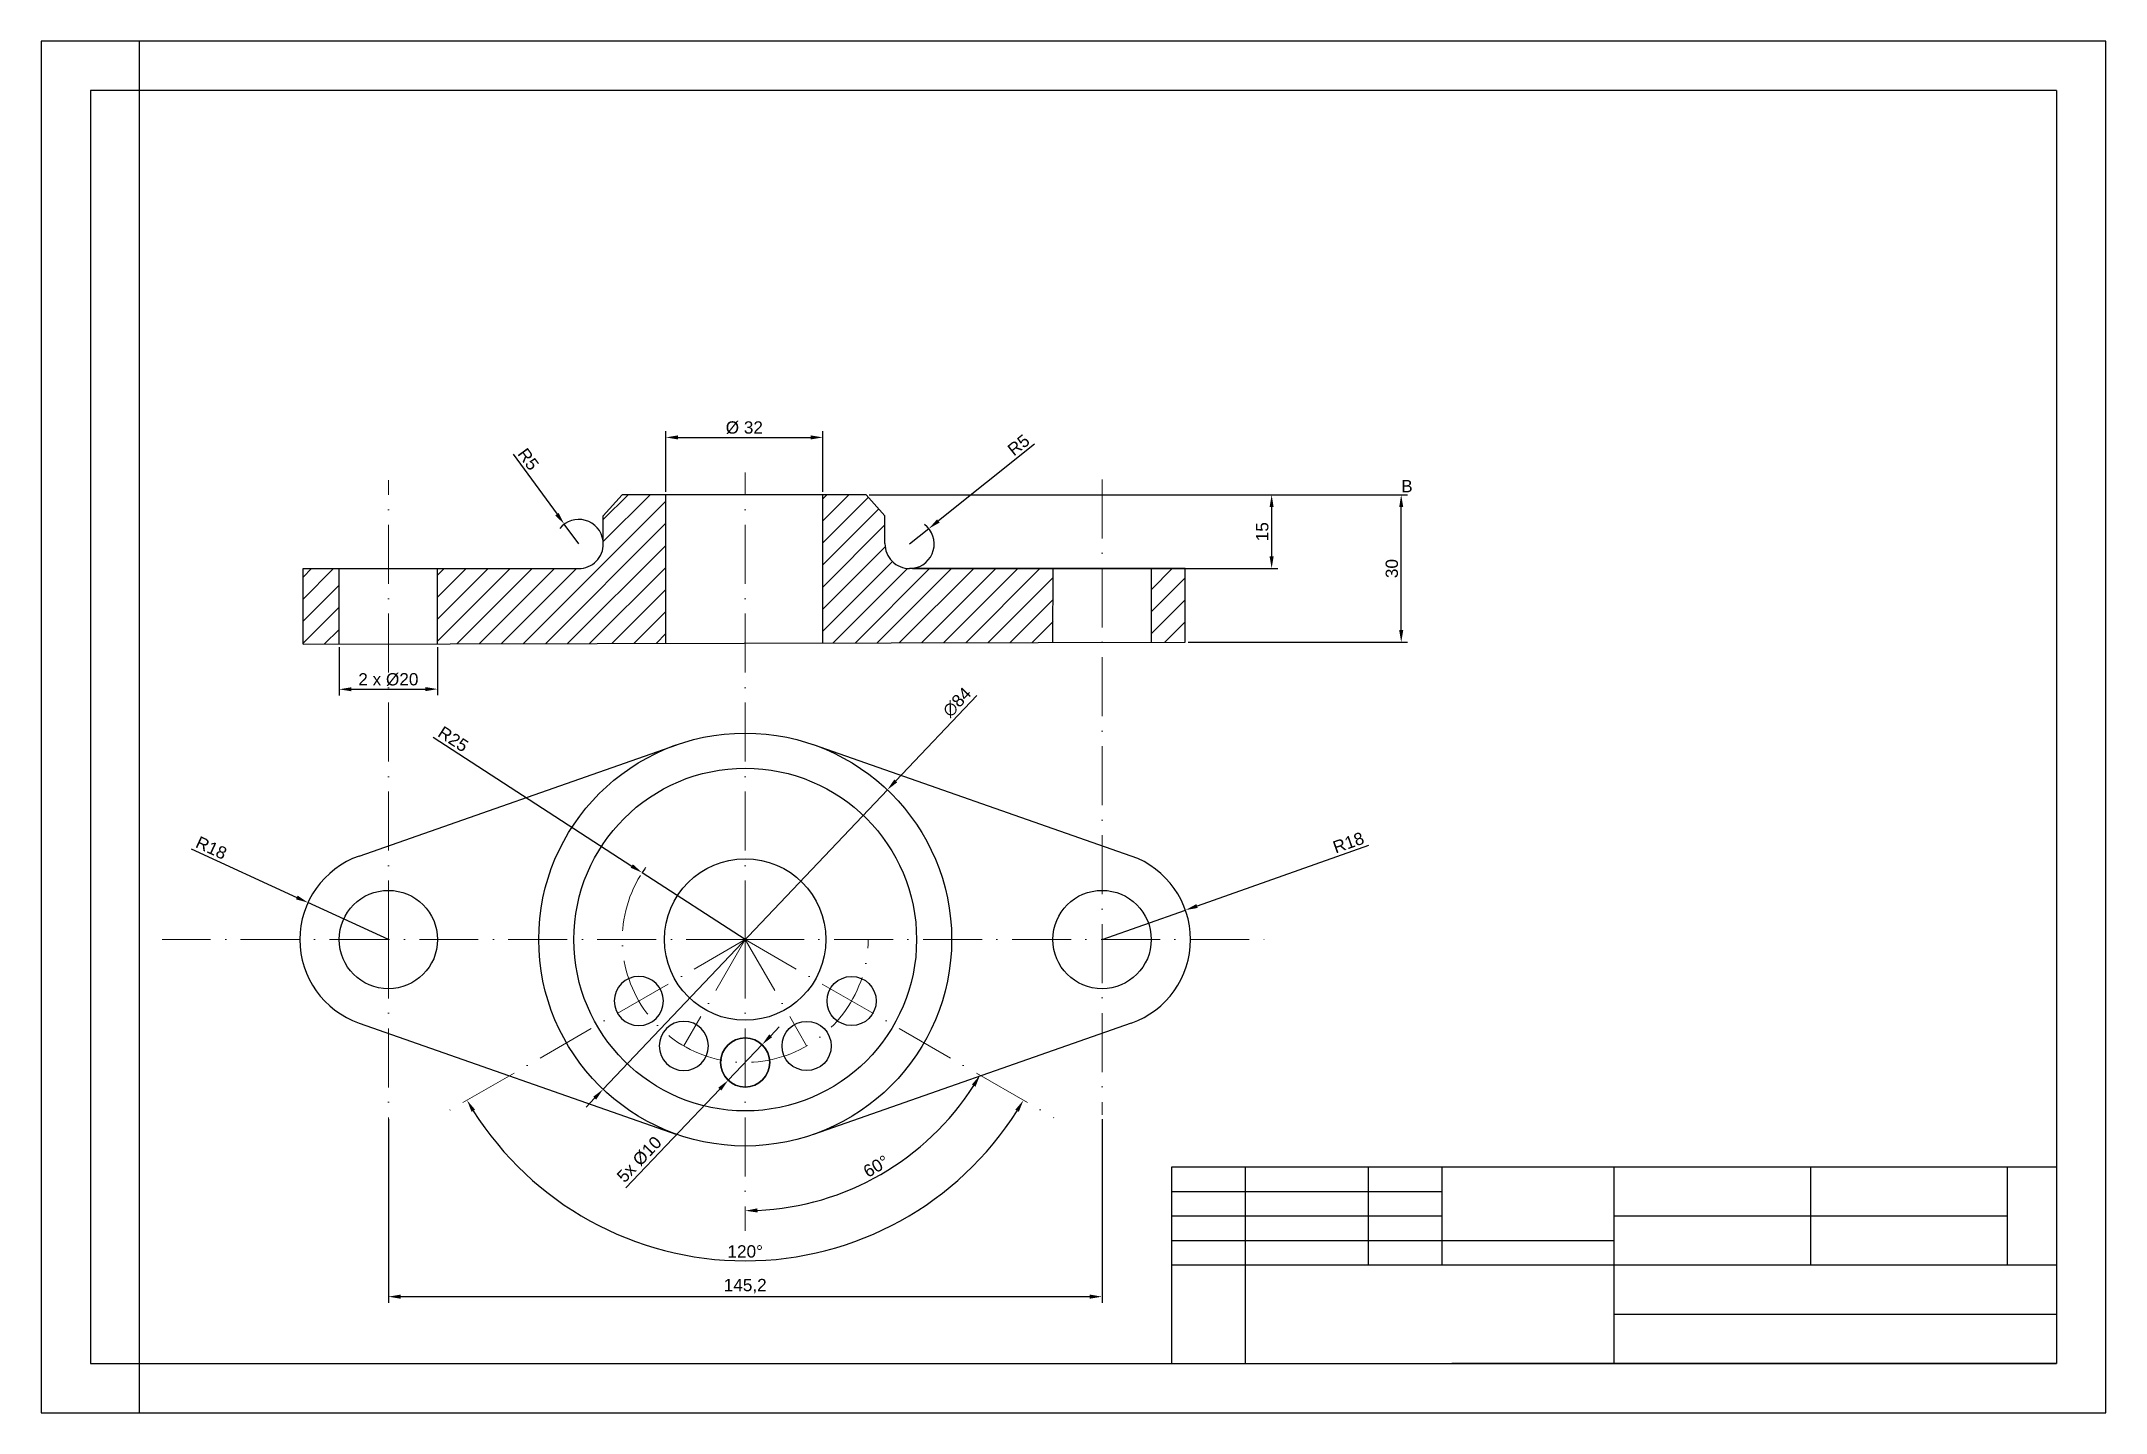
# Model space of a CAD drawing. Header units: millimetres. Extents: x 0 to 420, y 0 to 279.
import ezdxf

# ---------------------------------------------------------------- set-up
doc = ezdxf.new("R2010")
doc.units = ezdxf.units.MM
doc.linetypes.add('ACAD_ISO10W100', pattern=[18, 12, -3, 0, -3])
for name, color, linetype, lineweight, true_color in [('Axe', 7, 'ACAD_ISO10W100', 18, 0xff0a0a), ('Cote', 7, 'Continuous', 18, 0x05c1ff), ('Hasur', 7, 'Continuous', 18, 0xd600d6)]:
    doc.layers.add(name, color=color, linetype=linetype, lineweight=lineweight, true_color=true_color)
doc.styles.get("Standard").update_dxf_attribs({"font": 'arial.ttf'})
doc.dimstyles.new('ISO-25', dxfattribs={"dimtxt": 2.5, "dimasz": 2.5, "dimexe": 1.25, "dimexo": 0.625, "dimtad": 1, "dimtxsty": 'Standard', "dimcen": 2.5, "dimadec": 0, "dimazin": 0, "dimtfac": 1, "dimtmove": 0, "dimatfit": 3, "dimfxl": 1, "dimarcsym": 0})

# ---------------------------------------------------------------- blocks, each defined once
blk = doc.blocks.new('*U1')
blk.add_circle((0, 0), 5)
blk = doc.blocks.new('*U2')
at = {"color": 0, "linetype": 'ByBlock', "lineweight": -2, "transparency": 16777216}
for p, rotation in [((219.99, 142.76), 59.99999999999997), ((210.84, 133.61), 30)]:
    blk.add_blockref('*U1', p, dxfattribs=dict(at, rotation=rotation))
blk.add_blockref('*U1', (198.34, 130.26), dxfattribs=at)
blk = doc.blocks.new('*U3')
blk.add_circle((0, 0), 5)
blk = doc.blocks.new('*U4')
at = {"color": 0, "linetype": 'ByBlock', "lineweight": -2, "transparency": 16777216}
for p, rotation in [((219.99, 142.76), 59.99999999999997), ((210.84, 133.61), 30)]:
    blk.add_blockref('*U3', p, dxfattribs=dict(at, rotation=rotation))
blk.add_blockref('*U3', (198.34, 130.26), dxfattribs=at)
blk = doc.blocks.new('*D5')
at = {"layer": 'Cote', "color": 0, "lineweight": -2, "transparency": 16777216}
blk.add_arc((143.21, 96.26), 55.17, 272.5967, 327.4033, dxfattribs=at)
at = {"layer": 'Cote', "color": 0, "transparency": 16777216}
for points in [[(189.33, 66.76), (190.05, 66.32), (190.99, 68.68)], [(145.72, 40.73), (145.7, 41.57), (143.21, 41.09)]]:
    blk.add_solid(points, dxfattribs=at)
at = {"layer": 'Defpoints', "color": 0, "transparency": 16777216}
for p in [(143.21, 96.26), (143.21, 96.26), (206.02, 60), (162.08, 44.42), (143.21, 37.01)]:
    blk.add_point(p, dxfattribs=at)
at = {"layer": 'Cote', "color": 0, "transparency": 16777216, "insert": (169.84, 50.13), "char_height": 2.5, "attachment_point": 5, "rotation": 30}
blk.add_mtext('60°', dxfattribs=at)
blk = doc.blocks.new('*D6')
at = {"layer": 'Cote', "color": 0, "lineweight": -2, "transparency": 16777216}
blk.add_arc((143.21, 96.26), 65.36, 212.1916, 327.8084, dxfattribs=at)
at = {"layer": 'Cote', "color": 0, "transparency": 16777216}
for points in [[(87.54, 61.22), (88.25, 61.65), (86.61, 63.58)], [(198.17, 61.65), (198.88, 61.22), (199.82, 63.58)]]:
    blk.add_solid(points, dxfattribs=at)
at = {"layer": 'Defpoints', "color": 0, "transparency": 16777216}
for p in [(143.21, 96.26), (143.21, 96.26), (81.65, 60.72), (206.02, 60), (120.86, 34.84)]:
    blk.add_point(p, dxfattribs=at)
at = {"layer": 'Cote', "color": 0, "transparency": 16777216, "insert": (143.21, 32.8), "char_height": 2.5, "attachment_point": 5}
blk.add_mtext('120°', dxfattribs=at)
blk = doc.blocks.new('*D7')
at = {"layer": 'Cote', "color": 0, "lineweight": -2, "transparency": 16777216}
for p, q in [((190.33, 145.91), (173.85, 128.54)), ((114.3, 65.8), (172.13, 126.72)), ((112.58, 63.98), (110.86, 62.17))]:
    blk.add_line(p, q, dxfattribs=at)
at = {"layer": 'Cote', "color": 0, "transparency": 16777216}
for points in [[(173.54, 128.82), (174.15, 128.25), (172.13, 126.72)], [(112.28, 64.27), (112.88, 63.7), (114.3, 65.8)]]:
    blk.add_solid(points, dxfattribs=at)
at = {"layer": 'Defpoints', "color": 0, "transparency": 16777216}
for p in [(172.13, 126.72), (114.3, 65.8)]:
    blk.add_point(p, dxfattribs=at)
at = {"layer": 'Cote', "color": 0, "transparency": 16777216, "insert": (186.31, 144.53), "char_height": 2.5, "attachment_point": 5, "rotation": 46.4959}
blk.add_mtext('∅84', dxfattribs=at)
blk = doc.blocks.new('*D8')
at = {"layer": 'Cote', "color": 0, "lineweight": -2, "transparency": 16777216}
for p, q in [((70.61, 59.7), (70.61, 22.36)), ((215.81, 59.7), (215.81, 22.36)), ((73.11, 23.61), (213.31, 23.61))]:
    blk.add_line(p, q, dxfattribs=at)
at = {"layer": 'Cote', "color": 0, "transparency": 16777216}
for points in [[(73.11, 24.03), (73.11, 23.19), (70.61, 23.61)], [(213.31, 24.03), (213.31, 23.19), (215.81, 23.61)]]:
    blk.add_solid(points, dxfattribs=at)
at = {"layer": 'Defpoints', "color": 0, "transparency": 16777216}
for p in [(70.61, 60.33), (215.81, 60.33), (215.81, 23.61)]:
    blk.add_point(p, dxfattribs=at)
at = {"layer": 'Cote', "color": 0, "transparency": 16777216, "insert": (143.21, 25.74), "char_height": 2.5, "attachment_point": 5}
blk.add_mtext('145,2', dxfattribs=at)
blk = doc.blocks.new('*D9')
at = {"layer": 'Cote', "color": 0, "lineweight": -2, "transparency": 16777216}
for p, q in [((148.39, 76.69), (150.11, 78.5)), ((146.66, 74.88), (139.76, 67.64)), ((118.89, 45.75), (138.04, 65.83))]:
    blk.add_line(p, q, dxfattribs=at)
at = {"layer": 'Cote', "color": 0, "transparency": 16777216}
for points in [[(148.09, 76.97), (148.69, 76.4), (146.66, 74.88)], [(137.73, 66.12), (138.34, 65.54), (139.76, 67.64)]]:
    blk.add_solid(points, dxfattribs=at)
at = {"layer": 'Defpoints', "color": 0, "transparency": 16777216}
for p in [(146.66, 74.88), (139.76, 67.64)]:
    blk.add_point(p, dxfattribs=at)
at = {"layer": 'Cote', "color": 0, "transparency": 16777216, "insert": (121.67, 51.53), "char_height": 2.5, "attachment_point": 5, "rotation": 46.361}
blk.add_mtext('5x %%c10', dxfattribs=at)
blk = doc.blocks.new('*D10')
at = {"layer": 'Cote', "color": 0, "lineweight": -2, "transparency": 16777216}
for p, q in [((79.74, 137.41), (120.14, 111.22)), ((143.21, 96.26), (122.24, 109.86))]:
    blk.add_line(p, q, dxfattribs=at)
blk.add_arc((143.21, 96.26), 25, 144.1764, 147.064, dxfattribs=at)
at = {"layer": 'Cote', "color": 0, "transparency": 16777216}
blk.add_solid([(120.36, 111.57), (119.91, 110.87), (122.24, 109.86)], dxfattribs=at)
at = {"layer": 'Defpoints', "color": 0, "transparency": 16777216}
for p in [(122.24, 109.86), (143.21, 96.26)]:
    blk.add_point(p, dxfattribs=at)
at = {"layer": 'Cote', "color": 0, "transparency": 16777216, "insert": (83.81, 137.04), "char_height": 2.5, "attachment_point": 5, "rotation": 327.0412}
blk.add_mtext('R25', dxfattribs=at)
blk = doc.blocks.new('*D11')
at = {"layer": 'Cote', "color": 0, "lineweight": -2, "transparency": 16777216}
for p, q in [((30.52, 114.69), (51.99, 104.82)), ((70.61, 96.26), (54.26, 103.78))]:
    blk.add_line(p, q, dxfattribs=at)
at = {"layer": 'Cote', "color": 0, "transparency": 16777216}
blk.add_solid([(52.16, 105.2), (51.81, 104.44), (54.26, 103.78)], dxfattribs=at)
at = {"layer": 'Defpoints', "color": 0, "transparency": 16777216}
for p in [(54.26, 103.78), (70.61, 96.26)]:
    blk.add_point(p, dxfattribs=at)
at = {"layer": 'Cote', "color": 0, "transparency": 16777216, "insert": (34.6, 114.91), "char_height": 2.5, "attachment_point": 5, "rotation": 335.314}
blk.add_mtext('R18', dxfattribs=at)
blk = doc.blocks.new('*D12')
at = {"layer": 'Cote', "color": 0, "lineweight": -2, "transparency": 16777216}
for p, q in [((269.99, 115.38), (235.14, 103.08)), ((215.81, 96.26), (232.78, 102.25))]:
    blk.add_line(p, q, dxfattribs=at)
at = {"layer": 'Cote', "color": 0, "transparency": 16777216}
blk.add_solid([(235, 103.47), (235.28, 102.69), (232.78, 102.25)], dxfattribs=at)
at = {"layer": 'Defpoints', "color": 0, "transparency": 16777216}
for p in [(232.78, 102.25), (215.81, 96.26)]:
    blk.add_point(p, dxfattribs=at)
at = {"layer": 'Cote', "color": 0, "transparency": 16777216, "insert": (265.94, 115.97), "char_height": 2.5, "attachment_point": 5, "rotation": 19.4388}
blk.add_mtext('R18', dxfattribs=at)
blk = doc.blocks.new('*D13')
at = {"layer": 'Cote', "color": 0, "lineweight": -2, "transparency": 16777216}
for p, q in [((168.46, 186.73), (251.56, 186.73)), ((250.31, 184.23), (250.31, 174.23)), ((177.27, 171.73), (251.56, 171.73))]:
    blk.add_line(p, q, dxfattribs=at)
at = {"layer": 'Cote', "color": 0, "transparency": 16777216}
for points in [[(249.89, 184.23), (250.72, 184.23), (250.31, 186.73)], [(249.89, 174.23), (250.72, 174.23), (250.31, 171.73)]]:
    blk.add_solid(points, dxfattribs=at)
at = {"layer": 'Defpoints', "color": 0, "transparency": 16777216}
for p in [(167.83, 186.73), (176.65, 171.73), (250.31, 171.73)]:
    blk.add_point(p, dxfattribs=at)
at = {"layer": 'Cote', "color": 0, "transparency": 16777216, "insert": (248.41, 179.23), "char_height": 2.5, "attachment_point": 5, "rotation": 90}
blk.add_mtext('15', dxfattribs=at)
blk = doc.blocks.new('*D14')
at = {"layer": 'Cote', "color": 0, "lineweight": -2, "transparency": 16777216}
for p, q in [((233.35, 186.73), (277.92, 186.73)), ((276.67, 159.23), (276.67, 184.23)), ((233.35, 156.73), (277.92, 156.73))]:
    blk.add_line(p, q, dxfattribs=at)
at = {"layer": 'Cote', "color": 0, "transparency": 16777216}
for points in [[(276.26, 184.23), (277.09, 184.23), (276.67, 186.73)], [(276.26, 159.23), (277.09, 159.23), (276.67, 156.73)]]:
    blk.add_solid(points, dxfattribs=at)
at = {"layer": 'Defpoints', "color": 0, "transparency": 16777216}
for p in [(232.73, 186.73), (276.67, 186.73), (232.73, 156.73)]:
    blk.add_point(p, dxfattribs=at)
at = {"layer": 'Cote', "color": 0, "transparency": 16777216, "insert": (274.77, 171.73), "char_height": 2.5, "attachment_point": 5, "rotation": 90}
blk.add_mtext('30', dxfattribs=at)
blk = doc.blocks.new('*D15')
at = {"layer": 'Cote', "color": 0, "lineweight": -2, "transparency": 16777216}
for p, q in [((202.08, 197.03), (182.51, 181.41)), ((176.65, 176.73), (180.56, 179.85))]:
    blk.add_line(p, q, dxfattribs=at)
blk.add_arc((176.65, 176.73), 5, 277.162, 52.9119, dxfattribs=at)
at = {"layer": 'Cote', "color": 0, "transparency": 16777216}
blk.add_solid([(182.25, 181.74), (182.77, 181.09), (180.56, 179.85)], dxfattribs=at)
at = {"layer": 'Defpoints', "color": 0, "transparency": 16777216}
for p in [(176.65, 176.73), (180.56, 179.85)]:
    blk.add_point(p, dxfattribs=at)
at = {"layer": 'Cote', "color": 0, "transparency": 16777216, "insert": (198.83, 196.86), "char_height": 2.5, "attachment_point": 5, "rotation": 38.588}
blk.add_mtext('R5', dxfattribs=at)
blk = doc.blocks.new('*D16')
at = {"layer": 'Cote', "color": 0, "lineweight": -2, "transparency": 16777216}
for p, q in [((95.99, 195), (104.92, 182.79)), ((109.34, 176.73), (106.39, 180.77))]:
    blk.add_line(p, q, dxfattribs=at)
blk.add_arc((109.34, 176.73), 5, 7.9766, 140.4926, dxfattribs=at)
at = {"layer": 'Cote', "color": 0, "transparency": 16777216}
blk.add_solid([(105.25, 183.03), (104.58, 182.54), (106.39, 180.77)], dxfattribs=at)
at = {"layer": 'Defpoints', "color": 0, "transparency": 16777216}
for p in [(106.39, 180.77), (109.34, 176.73)]:
    blk.add_point(p, dxfattribs=at)
at = {"layer": 'Cote', "color": 0, "transparency": 16777216, "insert": (99.08, 193.98), "char_height": 2.5, "attachment_point": 5, "rotation": 306.1687}
blk.add_mtext('R5', dxfattribs=at)
blk = doc.blocks.new('*D19')
at = {"layer": 'Cote', "color": 0, "lineweight": -2, "transparency": 16777216}
for p, q in [((60.59, 155.73), (60.61, 145.92)), ((80.61, 155.77), (80.63, 145.96)), ((63.11, 147.17), (78.13, 147.21))]:
    blk.add_line(p, q, dxfattribs=at)
at = {"layer": 'Cote', "color": 0, "transparency": 16777216}
for points in [[(63.1, 147.59), (63.11, 146.76), (60.61, 147.17)], [(78.13, 147.62), (78.13, 146.79), (80.63, 147.21)]]:
    blk.add_solid(points, dxfattribs=at)
at = {"layer": 'Defpoints', "color": 0, "transparency": 16777216}
for p in [(60.59, 156.35), (80.61, 156.4), (80.63, 147.21)]:
    blk.add_point(p, dxfattribs=at)
at = {"layer": 'Cote', "color": 0, "transparency": 16777216, "insert": (70.61, 149.16), "char_height": 2.5, "attachment_point": 5, "rotation": 0.1276}
blk.add_mtext('2 x %%c20', dxfattribs=at)
blk = doc.blocks.new('*D20')
at = {"layer": 'Cote', "color": 0, "lineweight": -2, "transparency": 16777216}
for p, q in [((127.06, 187.36), (127.06, 199.66)), ((129.56, 198.41), (156.5, 198.41)), ((159, 187.36), (159, 199.66))]:
    blk.add_line(p, q, dxfattribs=at)
at = {"layer": 'Cote', "color": 0, "transparency": 16777216}
for points in [[(129.56, 198.83), (129.56, 198), (127.06, 198.41)], [(156.5, 198.83), (156.5, 198), (159, 198.41)]]:
    blk.add_solid(points, dxfattribs=at)
at = {"layer": 'Defpoints', "color": 0, "transparency": 16777216}
for p in [(159, 198.41), (127.06, 186.73), (159, 186.73)]:
    blk.add_point(p, dxfattribs=at)
at = {"layer": 'Cote', "color": 0, "transparency": 16777216, "insert": (143.03, 200.39), "char_height": 2.5, "attachment_point": 5}
blk.add_mtext('%%c 32', dxfattribs=at)

msp = doc.modelspace()

# ---------------------------------------------------------------- hatches: boundary and pattern name
at = {"layer": 'Hasur'}
h = msp.add_hatch(dxfattribs=at)
h.set_pattern_fill('ANSI31', color=256)
h.paths.add_polyline_path([(127.065, 186.734), (118.161, 186.734), (114.344, 182.484), (114.344, 176.805, -0.4183839), (109.344, 171.734), (80.605, 171.734), (80.609, 156.395), (127.065, 156.499)])
h.paths.add_polyline_path([(171.649, 176.805), (171.649, 182.484), (167.832, 186.734), (158.995, 186.734), (158.995, 156.57), (205.829, 156.674), (205.834, 171.734), (176.649, 171.734, -0.4183839)])
h.paths.add_polyline_path([(232.728, 171.734), (225.849, 171.734), (225.855, 156.719), (232.728, 156.734)])
h = msp.add_hatch(dxfattribs=at)
h.set_pattern_fill('ANSI31', color=256)
h.paths.add_polyline_path([(60.59, 171.734), (53.265, 171.734), (53.265, 156.334), (60.585, 156.351)])

# ---------------------------------------------------------------- linework, layer by layer
for p, q in [((20, 0), (20, 279)), ((410, 269), (10, 269)), ((10, 269), (10, 10)), ((410, 269), (410, 10)), ((114.344, 182.484), (118.161, 186.734)), ((167.832, 186.734), (118.161, 186.734)), ((127.065, 156.499), (127.065, 186.734)), ((158.995, 156.57), (158.995, 186.734)), ((171.649, 182.484), (167.832, 186.734)), ((114.344, 176.805), (114.344, 182.484)), ((171.649, 176.805), (171.649, 182.484)), ((171.649, 182.484), (171.649, 182.484)), ((53.265, 171.734), (109.344, 171.734)), ((53.265, 156.334), (53.265, 171.72)), ((60.585, 156.351), (60.59, 171.734)), ((80.609, 156.395), (80.605, 171.734)), ((232.728, 171.734), (176.649, 171.734)), ((205.829, 156.674), (205.834, 171.734)), ((225.855, 156.719), (225.849, 171.734)), ((232.728, 156.734), (232.728, 171.734)), ((53.265, 156.334), (232.728, 156.734)), ((64.664, 113.247), (129.327, 135.898)), ((221.76, 113.247), (157.097, 135.898)), ((64.664, 79.271), (129.327, 56.621)), ((221.76, 79.271), (157.097, 56.621)), ((230, 10), (230, 50)), ((230, 50), (410, 50)), ((245, 30), (245, 50)), ((270, 30), (270, 50)), ((285, 30), (285, 50)), ((320, 10), (320, 50)), ((360, 30), (360, 50)), ((400, 30), (400, 50)), ((230, 45), (285, 45)), ((285, 40), (230, 40)), ((400, 40), (320, 40)), ((320, 35), (230, 35)), ((410, 30), (230, 30)), ((245, 10), (245, 30)), ((410, 20), (320, 20)), ((10, 10), (410, 10)), ((410, 10), (287, 10))]:
    msp.add_line(p, q)
msp.add_lwpolyline([(0, 0), (420, 0), (420, 279), (0, 279)], close=True)
for centre, radius in [((143.212, 96.259), 42), ((143.212, 96.259), 34.858), ((143.212, 96.259), 16.427), ((70.614, 96.259), 10), ((215.81, 96.259), 10)]:
    msp.add_circle(centre, radius)
for centre, radius, start, end in [((109.344, 176.734), 5, 270, 0.81461), ((176.649, 176.734), 5, 179.18539, 270), ((70.614, 96.259), 18, 109.30451, 250.69549), ((215.81, 96.259), 18, 289.30451, 70.69549)]:
    msp.add_arc(centre, radius, start, end)
at = {"layer": 'Axe'}
for p, q in [((70.614, 96.259), (70.614, 189.727)), ((143.212, 96.259), (143.212, 191.253)), ((215.81, 189.873), (215.81, 60.59)), ((70.614, 96.259), (24.616, 96.259)), ((143.212, 96.259), (70.614, 96.259)), ((70.614, 96.259), (70.614, 58.876)), ((143.212, 96.259), (81.648, 60.715)), ((143.212, 96.259), (130.712, 74.609)), ((143.212, 96.259), (251.578, 96.259)), ((143.212, 96.259), (143.212, 37.013)), ((143.212, 96.259), (206.02, 59.997)), ((143.212, 96.259), (155.712, 74.609)), ((215.81, 96.259), (215.81, 96.259))]:
    msp.add_line(p, q, dxfattribs=at)
msp.add_arc((143.212, 96.259), 25, 148.49636, 360, dxfattribs=at)

# ---------------------------------------------------------------- block references
at = {"xscale": -1}
msp.add_blockref('*U4', (341.555, -59), dxfattribs=at)
msp.add_blockref('*U2', (-55.131, -59))

# ---------------------------------------------------------------- texts
at = {"layer": 'Cote', "insert": (276.672, 189.753), "char_height": 2.5, "attachment_point": 1}
msp.add_mtext_dynamic_manual_height_columns('B', width=7.21612, gutter_width=12.5, heights=[0], dxfattribs=at)

# ---------------------------------------------------------------- dimensions: what is measured, and where the dimension line sits
at = {"layer": 'Cote'}
dim = msp.add_linear_dim(base=(158.995, 198.414), p1=(127.065, 186.734), p2=(158.995, 186.734), text='%%c 32', dimstyle='ISO-25', dxfattribs=at)
dim.commit()
dim.dimension.update_dxf_attribs({"geometry": '*D20', "text_midpoint": (143.03, 200.386)})
for center, mpoint, picture, middle in [((176.649, 176.734), (180.557, 179.852), '*D15', (200.008, 195.373)), ((109.344, 176.734), (106.393, 180.77), '*D16', (97.552, 192.865)), ((143.212, 96.259), (122.235, 109.86), '*D10', (82.778, 135.444)), ((70.614, 96.259), (54.259, 103.777), '*D11', (33.801, 113.181)), ((215.81, 96.259), (232.784, 102.25), '*D12', (266.578, 114.176))]:
    dim = msp.add_radius_dim(center=center, mpoint=mpoint, dimstyle='ISO-25', dxfattribs=at)
    dim.commit()
    dim.dimension.update_dxf_attribs({"geometry": picture, "text_midpoint": middle, "dimtype": 164})
dim = msp.add_linear_dim(base=(250.308, 171.734), p1=(167.832, 186.734), p2=(176.649, 171.734), angle=90, dimstyle='ISO-25', dxfattribs=at)
dim.commit()
dim.dimension.update_dxf_attribs({"geometry": '*D13', "text_midpoint": (250.308, 179.234), "dimtype": 160})
dim = msp.add_linear_dim(base=(276.672, 186.734), p1=(232.728, 156.734), p2=(232.728, 186.734), angle=90, dimstyle='ISO-25', dxfattribs=at)
dim.commit()
dim.dimension.update_dxf_attribs({"geometry": '*D14', "text_midpoint": (274.77, 171.734)})
dim = msp.add_aligned_dim(p1=(60.585, 156.351), p2=(80.609, 156.395), distance=-9.183, text='2 x %%c20', dimstyle='ISO-25', dxfattribs=at)
dim.commit()
dim.dimension.update_dxf_attribs({"geometry": '*D19', "text_midpoint": (70.613, 149.162)})
dim = msp.add_diameter_dim_2p(p1=(114.299, 65.796), p2=(172.125, 126.723), dimstyle='ISO-25', dxfattribs=at)
dim.commit()
dim.dimension.update_dxf_attribs({"geometry": '*D7', "text_midpoint": (187.736, 143.171), "dimtype": 163})
for base, line1, picture, middle in [((120.856, 34.837), ((143.212, 96.259), (81.648, 60.715)), '*D6', (143.212, 32.797)), ((162.08, 44.419), ((143.212, 96.259), (143.212, 37.013)), '*D5', (169.845, 50.13))]:
    dim = msp.add_angular_dim_2l(base=base, line1=line1, line2=((143.212, 96.259), (206.02, 59.997)), dimstyle='ISO-25', dxfattribs=at)
    dim.commit()
    dim.dimension.update_dxf_attribs({"geometry": picture, "text_midpoint": middle})
dim = msp.add_diameter_dim_2p(p1=(146.663, 74.878), p2=(139.761, 67.641), text='5x %%c10', dimstyle='ISO-25', dxfattribs=at)
dim.commit()
dim.dimension.update_dxf_attribs({"geometry": '*D9', "text_midpoint": (123.099, 50.168), "dimtype": 163})
dim = msp.add_linear_dim(base=(215.81, 23.611), p1=(70.614, 60.327), p2=(215.81, 60.327), dimstyle='ISO-25', dxfattribs=at)
dim.commit()
dim.dimension.update_dxf_attribs({"geometry": '*D8', "text_midpoint": (143.212, 25.739)})

doc.saveas('drawing.dxf')
